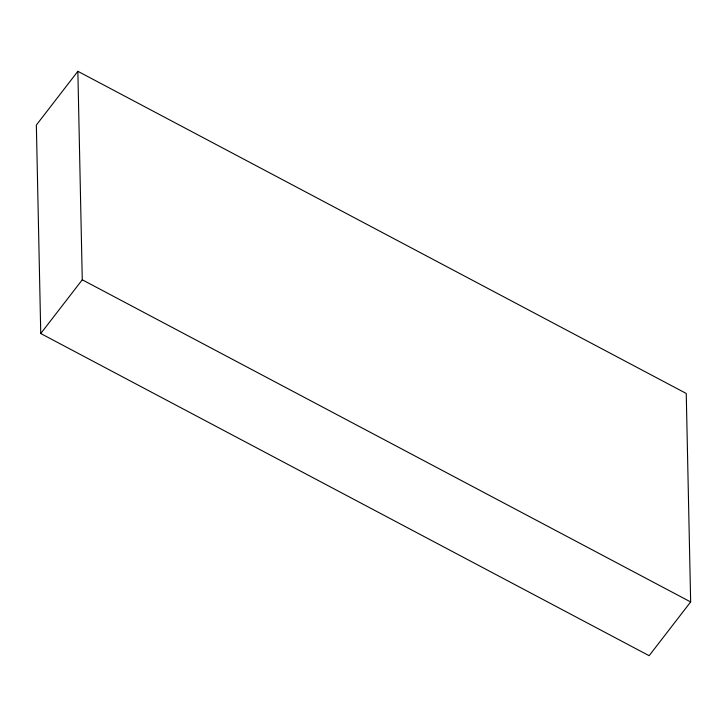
<?xml version="1.0" encoding="UTF-8"?>
<svg xmlns="http://www.w3.org/2000/svg" width="727" height="727" viewBox="0 0 727 727"><rect width="100%" height="100%" fill="white"/><g stroke="black" fill="none" stroke-linecap="round" stroke-linejoin="round"><path stroke-width="1.09" d="M77.862 71.301L36.35 125.053L40.757 333.539L649.138 655.699L690.65 601.947L686.243 393.461L77.862 71.301L82.269 279.786L40.757 333.539M82.269 279.786L690.65 601.947"/></g></svg>
